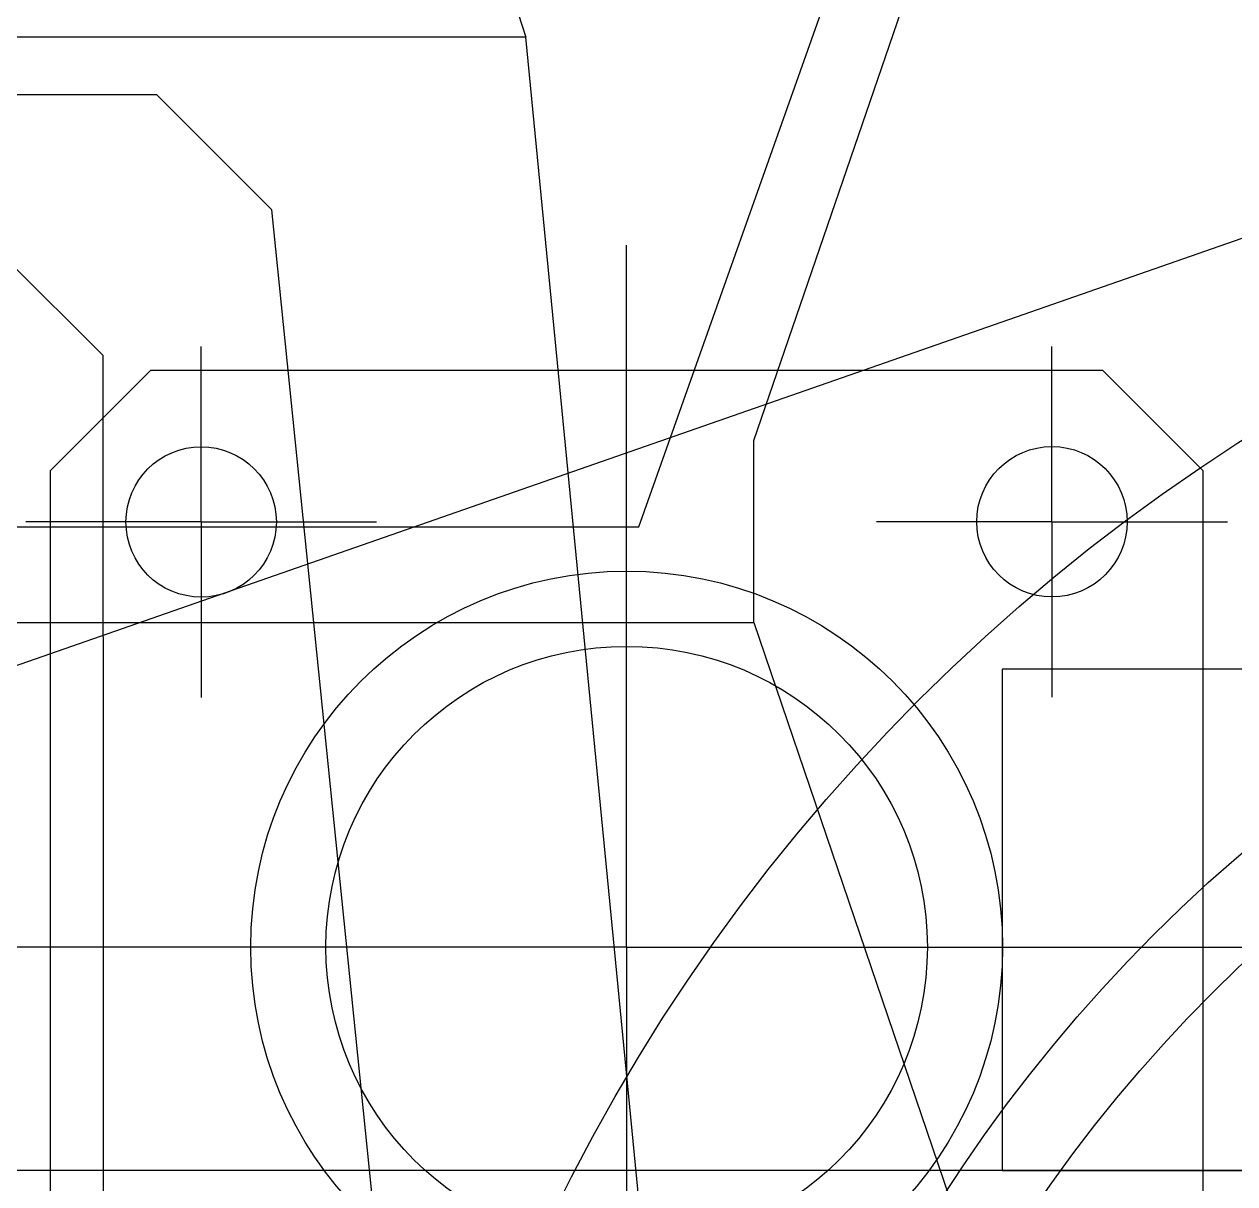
# Model space of a CAD drawing. Extents: x -381 to 213, y -63 to 250.
# Drawn here: x -162.65 to -138.5, y 29.7 to 52.83 of the extents above; entities that cross this region are included whole.
import ezdxf

# ---------------------------------------------------------------- set-up
doc = ezdxf.new("R2010")
doc.units = 0
doc.header["$MEASUREMENT"] = 0
for name, pattern in [('K5LT65535', [0]), ('K5LT_AXLED', [19.5, 15, -1.5, 1.5, -1.5]), ('K5LT_BASIC', [0])]:
    doc.linetypes.add(name, pattern=pattern)
doc.layers.add('Системный слой', color=7, linetype='Continuous')

# ---------------------------------------------------------------- blocks, each defined once
blk = doc.blocks.new('*U')
at = {"layer": 'Системный слой', "color": 30, "linetype": 'K5LT_AXLED'}
for p, q in [((-54.117, 5.679), (-54.117, 19.679)), ((-54.117, 5.679), (-54.117, 19.179)), ((-62.606, 14.16), (-62.606, 17.66)), ((-45.631, 14.164), (-45.631, 17.664)), ((-62.606, 14.16), (-66.106, 14.16)), ((-62.606, 14.16), (-59.106, 14.16)), ((-62.606, 14.16), (-62.606, 10.66)), ((-45.631, 14.164), (-49.131, 14.164)), ((-45.631, 14.164), (-42.131, 14.164)), ((-45.631, 14.164), (-45.631, 10.664)), ((-54.117, 5.679), (-68.117, 5.679)), ((-54.117, 5.679), (-67.617, 5.679)), ((-54.117, 5.679), (-40.617, 5.679)), ((-54.117, 5.679), (-54.117, -7.821)), ((-54.117, 5.679), (-40.117, 5.679)), ((-54.117, 5.679), (-54.117, -8.321))]:
    blk.add_line(p, q, dxfattribs=at)
at = {"layer": 'Системный слой', "color": 5, "linetype": 'K5LT_BASIC'}
for p, q in [((-63.617, 17.179), (-65.617, 15.179)), ((-44.617, 17.179), (-63.617, 17.179)), ((-42.617, 15.179), (-44.617, 17.179)), ((-65.617, 15.179), (-65.617, -3.821)), ((-42.617, -3.821), (-42.617, 15.179)), ((33.378, 11.223), (-46.622, 11.223)), ((-46.622, 11.223), (-46.622, 1.223)), ((156.17, 1.223), (-168.83, 1.223)), ((-46.622, 1.223), (33.378, 1.223))]:
    blk.add_line(p, q, dxfattribs=at)
blk = doc.blocks.new('*F')
at = {"layer": 'Системный слой', "color": 5, "linetype": 'K5LT65535'}
for points in [[(64.596, 15.692), (64.596, 19.329), (62.012, 19.329), (59.428, 45.933), (-51.102, 45.933), (-51.102, 49.761), (-44.02, 51.483), (56.079, 51.483), (58.376, 49.186), (59.428, 45.933)], [(-51.102, 49.761), (-128.234, 22.87), (-130.112, 20.429), (-130.112, 14.065), (-53.877, 14.065), (-43.829, 42.392), (-43.829, 45.933)], [(-51.58, 12.152), (-51.58, 15.788), (-42.68, 41.722), (-39.714, 44.689), (1.149, 44.689), (2.728, 43.11), (2.728, -18.333), (0.766, -21.534), (-1.148, -21.534)], [(57.084, 15.692), (54.357, 42.488), (52.06, 44.784), (7.561, 44.784), (6.412, 41.243), (6.412, -18.732)], [(51.001, 17.128), (12.537, 17.128), (12.537, 38.66), (15.36, 41.483), (49.093, 41.483), (50.983, 39.593), (51.001, 17.128)], [(61.31, -34.166), (-32.345, -34.121), (-47.082, -29.094), (-58.662, -6.988), (-60.958, -2.49), (-65.073, -0.385), (-75.983, 2.103), (-86.605, 2.103), (-95.888, 2.103), (-104.022, -0.385), (-108.998, -5.361), (-114.262, -13.687), (-130.243, -13.687), (-130.243, 12.152), (-51.58, 12.152), (-42.01, -15.983), (-39.427, -18.567), (-35.886, -20.385), (-31.867, -21.534), (54.835, -21.534), (57.084, -19.285), (57.084, 15.692), (64.596, 15.692), (64.622, 7.622)]]:
    blk.add_lwpolyline(points, dxfattribs=at)
at = {"layer": 'Системный слой', "color": 5, "linetype": 'K5LT_BASIC'}
for centre, radius in [((94.013, 5.981), 62.534), ((94.013, 5.981), 62.534), ((94.013, 5.981), 37.817), ((94.013, 5.981), 37.817), ((94.013, 5.981), 31.192), ((94.013, 5.981), 31.192), ((94.013, 5.982), 29.543), ((94.013, 5.982), 29.543), ((-62.606, 14.16), 1.5), ((-45.631, 14.164), 1.5), ((-54.117, 5.679), 7.5), ((-54.117, 5.679), 6)]:
    blk.add_circle(centre, radius, dxfattribs=at)
at = {"layer": 'Системный слой'}
blk.add_blockref('*U', (0, 0), dxfattribs=at)
blk.add_blockref('*U', (0, 0), dxfattribs=at)
blk.add_blockref('*U', (0, 0), dxfattribs=at)
blk.add_blockref('*U', (0, 0), dxfattribs=at)
blk.add_blockref('*U', (0, 0), dxfattribs=at)
blk.add_blockref('*U', (0, 0), dxfattribs=at)
blk.add_blockref('*U', (0, 0), dxfattribs=at)
blk.add_blockref('*U', (0, 0), dxfattribs=at)
blk.add_blockref('*U', (0, 0), dxfattribs=at)
blk.add_blockref('*U', (0, 0), dxfattribs=at)
blk.add_blockref('*U', (0, 0), dxfattribs=at)
blk.add_blockref('*U', (0, 0), dxfattribs=at)
blk.add_blockref('*U', (0, 0), dxfattribs=at)
blk.add_blockref('*U', (0, 0), dxfattribs=at)
blk.add_blockref('*U', (0, 0), dxfattribs=at)
blk.add_blockref('*U', (0, 0), dxfattribs=at)
blk.add_blockref('*U', (0, 0), dxfattribs=at)
blk.add_blockref('*U', (0, 0), dxfattribs=at)
blk.add_blockref('*U', (0, 0), dxfattribs=at)
blk.add_blockref('*U', (0, 0), dxfattribs=at)
blk.add_blockref('*U', (0, 0), dxfattribs=at)
blk.add_blockref('*U', (0, 0), dxfattribs=at)
blk.add_blockref('*U', (0, 0), dxfattribs=at)
blk.add_blockref('*U', (0, 0), dxfattribs=at)
blk.add_blockref('*U', (0, 0), dxfattribs=at)
blk.add_blockref('*U', (0, 0), dxfattribs=at)
blk.add_blockref('*U', (0, 0), dxfattribs=at)
blk.add_blockref('*U', (0, 0), dxfattribs=at)
blk.add_blockref('*U', (0, 0), dxfattribs=at)
blk.add_blockref('*U', (0, 0), dxfattribs=at)
blk.add_blockref('*U', (0, 0), dxfattribs=at)
blk.add_blockref('*U', (0, 0), dxfattribs=at)
blk.add_blockref('*U', (0, 0), dxfattribs=at)
blk.add_blockref('*U', (0, 0), dxfattribs=at)
blk.add_blockref('*U', (0, 0), dxfattribs=at)
blk.add_blockref('*U', (0, 0), dxfattribs=at)
blk.add_blockref('*U', (0, 0), dxfattribs=at)
blk.add_blockref('*U', (0, 0), dxfattribs=at)
blk.add_blockref('*U', (0, 0), dxfattribs=at)
blk.add_blockref('*U', (0, 0), dxfattribs=at)
blk.add_blockref('*U', (0, 0), dxfattribs=at)
blk.add_blockref('*U', (0, 0), dxfattribs=at)
blk.add_blockref('*U', (0, 0), dxfattribs=at)
blk.add_blockref('*U', (0, 0), dxfattribs=at)
blk.add_blockref('*U', (0, 0), dxfattribs=at)
blk.add_blockref('*U', (0, 0), dxfattribs=at)
blk.add_blockref('*U', (0, 0), dxfattribs=at)
blk.add_blockref('*U', (0, 0), dxfattribs=at)
blk.add_blockref('*U', (0, 0), dxfattribs=at)
blk.add_blockref('*U', (0, 0), dxfattribs=at)
blk.add_blockref('*U', (0, 0), dxfattribs=at)
blk.add_blockref('*U', (0, 0), dxfattribs=at)
blk.add_blockref('*U', (0, 0), dxfattribs=at)
blk.add_blockref('*U', (0, 0), dxfattribs=at)
blk.add_blockref('*U', (0, 0), dxfattribs=at)
blk.add_blockref('*U', (0, 0), dxfattribs=at)
blk.add_blockref('*U', (0, 0), dxfattribs=at)
blk.add_blockref('*U', (0, 0), dxfattribs=at)
blk.add_blockref('*U', (0, 0), dxfattribs=at)
blk.add_blockref('*U', (0, 0), dxfattribs=at)
blk.add_blockref('*U', (0, 0), dxfattribs=at)
blk.add_blockref('*U', (0, 0), dxfattribs=at)
blk.add_blockref('*U', (0, 0), dxfattribs=at)
blk.add_blockref('*U', (0, 0), dxfattribs=at)
blk.add_blockref('*U', (0, 0), dxfattribs=at)
blk.add_blockref('*U', (0, 0), dxfattribs=at)
blk.add_blockref('*U', (0, 0), dxfattribs=at)
blk.add_blockref('*U', (0, 0), dxfattribs=at)
blk.add_blockref('*U', (0, 0), dxfattribs=at)
blk.add_blockref('*U', (0, 0), dxfattribs=at)
blk.add_blockref('*U', (0, 0), dxfattribs=at)
blk.add_blockref('*U', (0, 0), dxfattribs=at)
blk.add_blockref('*U', (0, 0), dxfattribs=at)
blk.add_blockref('*U', (0, 0), dxfattribs=at)
blk.add_blockref('*U', (0, 0), dxfattribs=at)
blk.add_blockref('*U', (0, 0), dxfattribs=at)
blk.add_blockref('*U', (0, 0), dxfattribs=at)
blk.add_blockref('*U', (0, 0), dxfattribs=at)
blk.add_blockref('*U', (0, 0), dxfattribs=at)
blk.add_blockref('*U', (0, 0), dxfattribs=at)
blk.add_blockref('*U', (0, 0), dxfattribs=at)
blk.add_blockref('*U', (0, 0), dxfattribs=at)
blk.add_blockref('*U', (0, 0), dxfattribs=at)
blk.add_blockref('*U', (0, 0), dxfattribs=at)
blk.add_blockref('*U', (0, 0), dxfattribs=at)
blk.add_blockref('*U', (0, 0), dxfattribs=at)
blk.add_blockref('*U', (0, 0), dxfattribs=at)
blk.add_blockref('*U', (0, 0), dxfattribs=at)
blk.add_blockref('*U', (0, 0), dxfattribs=at)
blk.add_blockref('*U', (0, 0), dxfattribs=at)
blk.add_blockref('*U', (0, 0), dxfattribs=at)
blk.add_blockref('*U', (0, 0), dxfattribs=at)
blk.add_blockref('*U', (0, 0), dxfattribs=at)
blk.add_blockref('*U', (0, 0), dxfattribs=at)
blk.add_blockref('*U', (0, 0), dxfattribs=at)
blk.add_blockref('*U', (0, 0), dxfattribs=at)
blk.add_blockref('*U', (0, 0), dxfattribs=at)
blk.add_blockref('*U', (0, 0), dxfattribs=at)
blk.add_blockref('*U', (0, 0), dxfattribs=at)
blk.add_blockref('*U', (0, 0), dxfattribs=at)
blk.add_blockref('*U', (0, 0), dxfattribs=at)
blk.add_blockref('*U', (0, 0), dxfattribs=at)
blk.add_blockref('*U', (0, 0), dxfattribs=at)
blk.add_blockref('*U', (0, 0), dxfattribs=at)
blk.add_blockref('*U', (0, 0), dxfattribs=at)
blk.add_blockref('*U', (0, 0), dxfattribs=at)
blk.add_blockref('*U', (0, 0), dxfattribs=at)
blk.add_blockref('*U', (0, 0), dxfattribs=at)
blk.add_blockref('*U', (0, 0), dxfattribs=at)
blk.add_blockref('*U', (0, 0), dxfattribs=at)
blk.add_blockref('*U', (0, 0), dxfattribs=at)
blk.add_blockref('*U', (0, 0), dxfattribs=at)
blk.add_blockref('*U', (0, 0), dxfattribs=at)
blk.add_blockref('*U', (0, 0), dxfattribs=at)
blk.add_blockref('*U', (0, 0), dxfattribs=at)
blk.add_blockref('*U', (0, 0), dxfattribs=at)
blk.add_blockref('*U', (0, 0), dxfattribs=at)
blk.add_blockref('*U', (0, 0), dxfattribs=at)
blk.add_blockref('*U', (0, 0), dxfattribs=at)
blk.add_blockref('*U', (0, 0), dxfattribs=at)
blk.add_blockref('*U', (0, 0), dxfattribs=at)
blk.add_blockref('*U', (0, 0), dxfattribs=at)
blk.add_blockref('*U', (0, 0), dxfattribs=at)
blk.add_blockref('*U', (0, 0), dxfattribs=at)
blk.add_blockref('*U', (0, 0), dxfattribs=at)
blk.add_blockref('*U', (0, 0), dxfattribs=at)
blk.add_blockref('*U', (0, 0), dxfattribs=at)
blk.add_blockref('*U', (0, 0), dxfattribs=at)
blk.add_blockref('*U', (0, 0), dxfattribs=at)
blk.add_blockref('*U', (0, 0), dxfattribs=at)
blk.add_blockref('*U', (0, 0), dxfattribs=at)
blk.add_blockref('*U', (0, 0), dxfattribs=at)
blk.add_blockref('*U', (0, 0), dxfattribs=at)
blk.add_blockref('*U', (0, 0), dxfattribs=at)
blk.add_blockref('*U', (0, 0), dxfattribs=at)
blk.add_blockref('*U', (0, 0), dxfattribs=at)
blk.add_blockref('*U', (0, 0), dxfattribs=at)
blk.add_blockref('*U', (0, 0), dxfattribs=at)
blk.add_blockref('*U', (0, 0), dxfattribs=at)
blk.add_blockref('*U', (0, 0), dxfattribs=at)
blk.add_blockref('*U', (0, 0), dxfattribs=at)
blk.add_blockref('*U', (0, 0), dxfattribs=at)
blk.add_blockref('*U', (0, 0), dxfattribs=at)
blk.add_blockref('*U', (0, 0), dxfattribs=at)
blk.add_blockref('*U', (0, 0), dxfattribs=at)
blk.add_blockref('*U', (0, 0), dxfattribs=at)
blk.add_blockref('*U', (0, 0), dxfattribs=at)
blk.add_blockref('*U', (0, 0), dxfattribs=at)
blk.add_blockref('*U', (0, 0), dxfattribs=at)
blk.add_blockref('*U', (0, 0), dxfattribs=at)
blk.add_blockref('*U', (0, 0), dxfattribs=at)
blk.add_blockref('*U', (0, 0), dxfattribs=at)
blk.add_blockref('*U', (0, 0), dxfattribs=at)
blk.add_blockref('*U', (0, 0), dxfattribs=at)
blk.add_blockref('*U', (0, 0), dxfattribs=at)
blk.add_blockref('*U', (0, 0), dxfattribs=at)
blk.add_blockref('*U', (0, 0), dxfattribs=at)
blk.add_blockref('*U', (0, 0), dxfattribs=at)
blk.add_blockref('*U', (0, 0), dxfattribs=at)
blk.add_blockref('*U', (0, 0), dxfattribs=at)
blk.add_blockref('*U', (0, 0), dxfattribs=at)
blk.add_blockref('*U', (0, 0), dxfattribs=at)
blk.add_blockref('*U', (0, 0), dxfattribs=at)
blk.add_blockref('*U', (0, 0), dxfattribs=at)
blk.add_blockref('*U', (0, 0), dxfattribs=at)
blk.add_blockref('*U', (0, 0), dxfattribs=at)
blk.add_blockref('*U', (0, 0), dxfattribs=at)
blk.add_blockref('*U', (0, 0), dxfattribs=at)
blk.add_blockref('*U', (0, 0), dxfattribs=at)
blk.add_blockref('*U', (0, 0), dxfattribs=at)
blk.add_blockref('*U', (0, 0), dxfattribs=at)
blk.add_blockref('*U', (0, 0), dxfattribs=at)
blk.add_blockref('*U', (0, 0), dxfattribs=at)
blk.add_blockref('*U', (0, 0), dxfattribs=at)
blk.add_blockref('*U', (0, 0), dxfattribs=at)
blk.add_blockref('*U', (0, 0), dxfattribs=at)
blk.add_blockref('*U', (0, 0), dxfattribs=at)
blk.add_blockref('*U', (0, 0), dxfattribs=at)
blk.add_blockref('*U', (0, 0), dxfattribs=at)
blk.add_blockref('*U', (0, 0), dxfattribs=at)
blk.add_blockref('*U', (0, 0), dxfattribs=at)
blk.add_blockref('*U', (0, 0), dxfattribs=at)
blk.add_blockref('*U', (0, 0), dxfattribs=at)
blk.add_blockref('*U', (0, 0), dxfattribs=at)
blk.add_blockref('*U', (0, 0), dxfattribs=at)
blk.add_blockref('*U', (0, 0), dxfattribs=at)
blk.add_blockref('*U', (0, 0), dxfattribs=at)
blk.add_blockref('*U', (0, 0), dxfattribs=at)
blk.add_blockref('*U', (0, 0), dxfattribs=at)
blk.add_blockref('*U', (0, 0), dxfattribs=at)
blk.add_blockref('*U', (0, 0), dxfattribs=at)
blk.add_blockref('*U', (0, 0), dxfattribs=at)
blk.add_blockref('*U', (0, 0), dxfattribs=at)
blk.add_blockref('*U', (0, 0), dxfattribs=at)
blk.add_blockref('*U', (0, 0), dxfattribs=at)
blk.add_blockref('*U', (0, 0), dxfattribs=at)
blk.add_blockref('*U', (0, 0), dxfattribs=at)
blk.add_blockref('*U', (0, 0), dxfattribs=at)
blk.add_blockref('*U', (0, 0), dxfattribs=at)
blk.add_blockref('*U', (0, 0), dxfattribs=at)
blk.add_blockref('*U', (0, 0), dxfattribs=at)
blk.add_blockref('*U', (0, 0), dxfattribs=at)
blk.add_blockref('*U', (0, 0), dxfattribs=at)
blk.add_blockref('*U', (0, 0), dxfattribs=at)
blk.add_blockref('*U', (0, 0), dxfattribs=at)
blk.add_blockref('*U', (0, 0), dxfattribs=at)
blk.add_blockref('*U', (0, 0), dxfattribs=at)

msp = doc.modelspace()

# ---------------------------------------------------------------- block references
at = {"layer": 'Системный слой'}
for p in [(-96.515, 28.741), (-63.927, 6.935), (-212.068, 6.637)]:
    msp.add_blockref('*F', p, dxfattribs=at)

doc.saveas('drawing.dxf')
